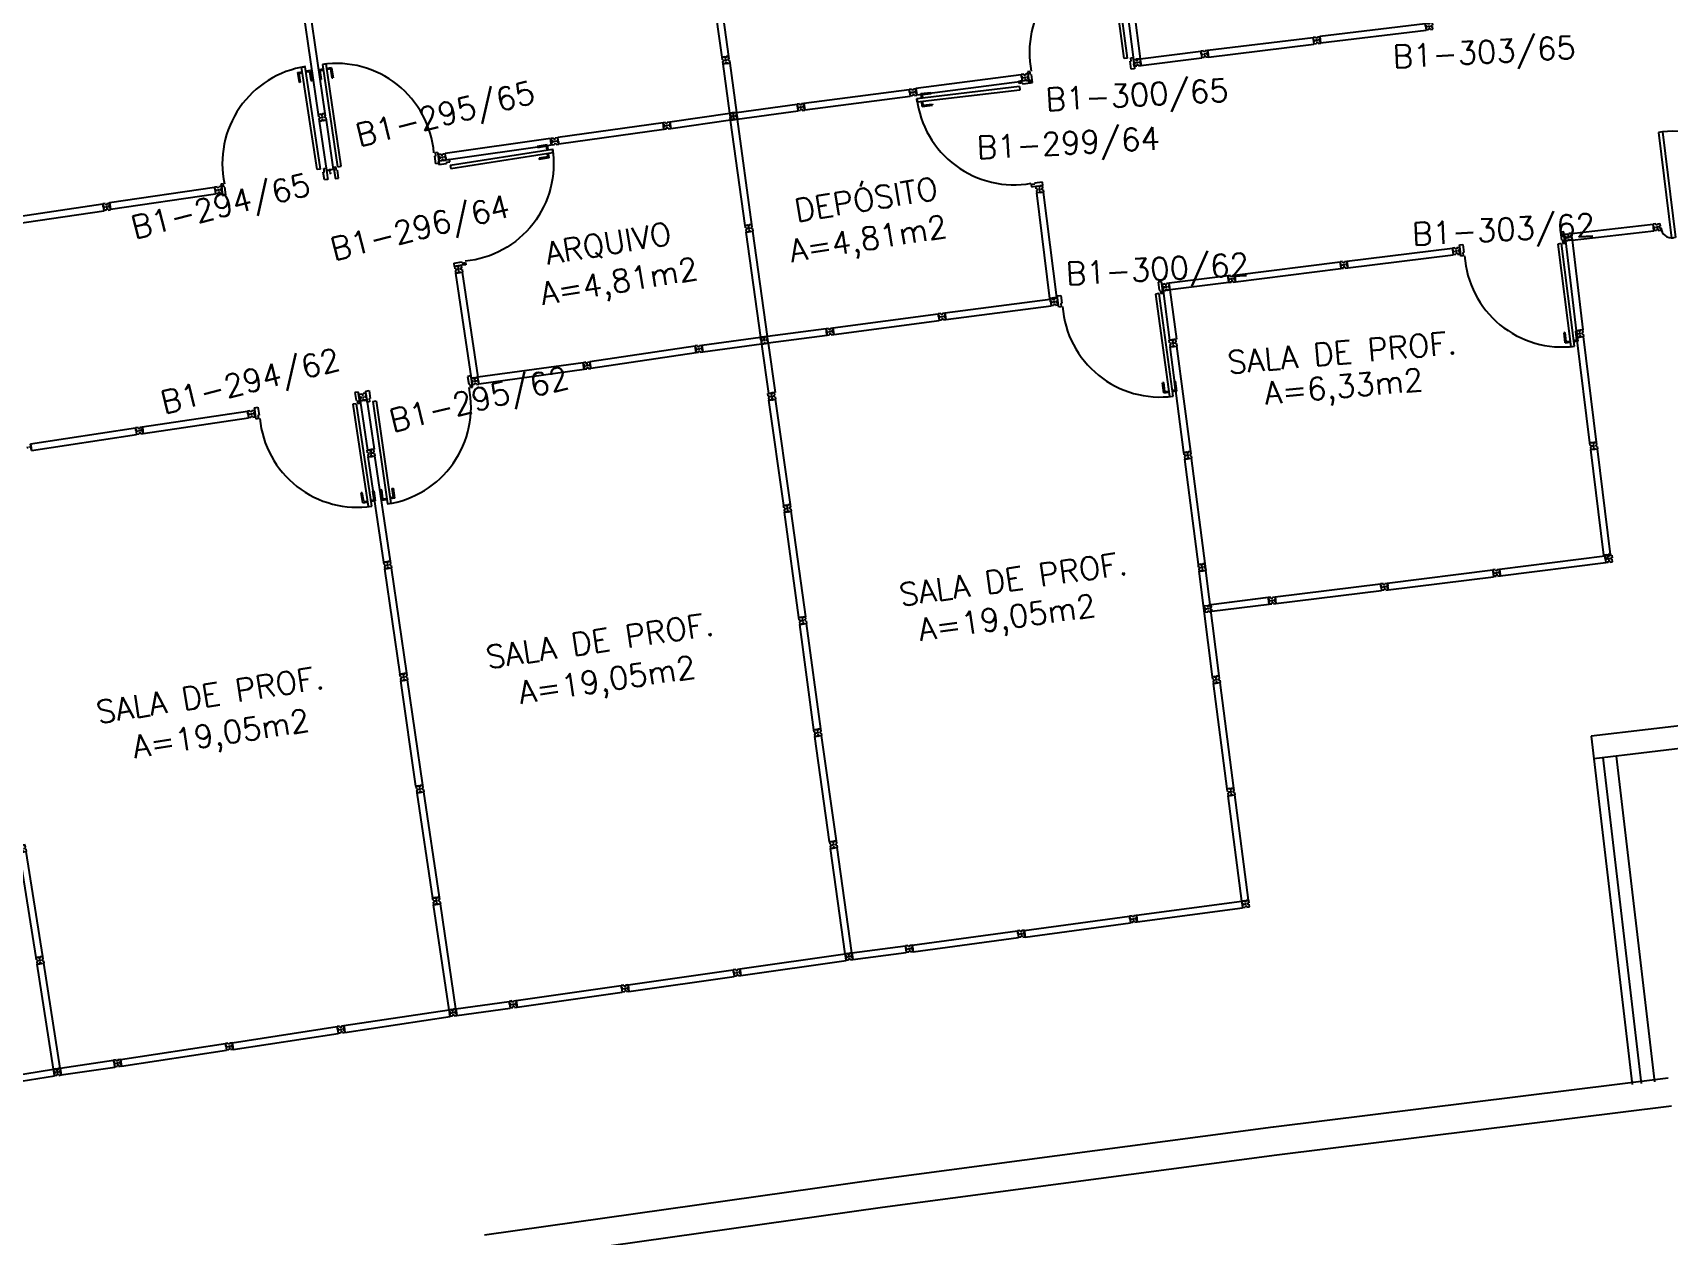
# Model space of a CAD drawing. Extents: x 26 to 324, y 73 to 188.
# Drawn here: x 116.57 to 131.03, y 157.9 to 168.53 of the extents above; entities that cross this region are included whole.
import ezdxf

# ---------------------------------------------------------------- set-up
doc = ezdxf.new("R2010")
doc.units = 0
doc.header["$LTSCALE"] = 0.01
doc.header["$MEASUREMENT"] = 0
doc.layers.get('0').update_dxf_attribs({"linetype": 'CONTINUOUS'})
for name, color, linetype in [('BANC', 2, 'CONTINUOUS'), ('DIV', 2, 'CONTINUOUS'), ('ESC', 1, 'CONTINUOUS'), ('TEXTO', 2, 'CONTINUOUS'), ('TEXTO-ENDEREÇO', 2, 'CONTINUOUS'), ('ÁREA', 2, 'CONTINUOUS')]:
    doc.layers.add(name, color=color, linetype=linetype)
doc.styles.add('UNB-100', font='simplex.shx', dxfattribs={"height": 0.2})
doc.styles.add('UNB-100-1', font='simplex.shx', dxfattribs={"height": 0.2})

# ---------------------------------------------------------------- blocks, each defined once
blk = doc.blocks.new('DIVMT-SLC')
for p, q in [((-0.03, 0.03), (-0.03, 0.006)), ((-0.008, 0.03), (-0.03, 0.03)), ((-0.0185, 0.006), (-0.03, 0.006)), ((-0.0185, -0.006), (-0.0185, 0.006)), ((-0.008, 0.03), (-0.008, 0.02)), ((-0.008, 0.02), (0.008, 0.02)), ((-0.0051, 0), (0.0051, 0)), ((0.0051, 0), (-0.0051, 0)), ((-0.0051, 0), (0.0051, 0)), ((0, -0.0051), (0, 0.0051)), ((0, 0.0051), (0, -0.0051)), ((0.008, 0.03), (0.008, 0.02)), ((0.008, 0.03), (0.03, 0.03)), ((0.0205, 0.006), (0.03, 0.006)), ((0.0205, -0.006), (0.0205, 0.006)), ((0.0205, 0.006), (0.0205, -0.006)), ((0.0205, 0.006), (0.03, 0.006)), ((0.97, 0.03), (0.03, 0.03)), ((0.03, 0.006), (0.03, 0.03)), ((0.03, -0.03), (0.03, 0.03)), ((0.03, -0.005), (0.03, 0.005)), ((0.97, -0.03), (0.97, 0.03)), ((0.97, 0.03), (0.97, 0.009)), ((0.97, 0.009), (0.97, 0.027)), ((0.9795, 0.006), (0.97, 0.006)), ((0.97, -0.005), (0.97, 0.005)), ((0.9795, 0.006), (0.9795, -0.006)), ((1.0051, 0), (0.9949, 0)), ((1, 0.0051), (1, -0.0051)), ((-0.0185, -0.006), (-0.03, -0.006)), ((-0.03, -0.03), (-0.03, -0.006)), ((-0.008, -0.03), (-0.03, -0.03)), ((-0.008, -0.03), (-0.008, -0.02)), ((-0.008, -0.02), (0.008, -0.02)), ((0.008, -0.03), (0.008, -0.02)), ((0.008, -0.03), (0.03, -0.03)), ((0.0205, -0.006), (0.03, -0.006)), ((0.0205, -0.006), (0.03, -0.006)), ((0.03, -0.006), (0.03, -0.03)), ((0.97, -0.03), (0.03, -0.03)), ((0.9795, -0.006), (0.97, -0.006)), ((0.97, -0.009), (0.97, -0.027))]:
    blk.add_line(p, q)
blk = doc.blocks.new('PDV2D-SLC')
at = {"layer": 'DIV'}
for p, q in [((0.03, 0.05), (0.06, 0.05)), ((0.03, 0.035), (0.03, 0.05)), ((0.03, -0.035), (0.03, 0.035)), ((0.06, 0.05), (0.06, -0.02)), ((0.941, 0.05), (0.941, -0.02)), ((0.971, 0.05), (0.941, 0.05)), ((0.971, 0.035), (0.971, 0.05)), ((0.971, -0.035), (0.971, 0.035)), ((0.03, -0.05), (0.03, -0.035)), ((0.05, -0.05), (0.03, -0.05)), ((0.05, -0.02), (0.06, -0.02)), ((0.05, -0.02), (0.05, -0.05)), ((0.079, -0.05), (0.109, -0.05)), ((0.079, -0.05), (0.079, -0.965)), ((0.109, -0.05), (0.109, -0.965)), ((0.951, -0.02), (0.941, -0.02)), ((0.951, -0.02), (0.951, -0.05)), ((0.951, -0.05), (0.971, -0.05)), ((0.971, -0.05), (0.971, -0.035)), ((0.109, -0.965), (0.079, -0.965))]:
    blk.add_line(p, q, dxfattribs=at)
at = {"layer": 'DIV', "color": 1}
for p, q in [((0.036, -0.925), (0.036, -0.835)), ((0.046, -0.835), (0.036, -0.835)), ((0.046, -0.915), (0.046, -0.835)), ((0.141, -0.915), (0.141, -0.835)), ((0.141, -0.835), (0.151, -0.835)), ((0.151, -0.925), (0.151, -0.835)), ((0.036, -0.925), (0.076, -0.925)), ((0.046, -0.915), (0.076, -0.915)), ((0.141, -0.915), (0.111, -0.915)), ((0.151, -0.925), (0.111, -0.925))]:
    blk.add_line(p, q, dxfattribs=at)
blk.add_arc((0.076, -0.1), 0.865, 270, 3.3214, dxfattribs=at)
blk = doc.blocks.new('MTT-SLC')
for p, q in [((-0.008, 0.03), (-0.03, 0.03)), ((-0.03, 0.03), (-0.03, 0.006)), ((-0.0185, 0.006), (-0.03, 0.006)), ((-0.0185, -0.006), (-0.0185, 0.006)), ((-0.008, 0.03), (-0.008, 0.02)), ((-0.008, 0.02), (0.008, 0.02)), ((-0.0051, 0), (0.0051, 0)), ((0, -0.0051), (0, 0.0051)), ((0.008, 0.03), (0.03, 0.03)), ((0.008, 0.03), (0.008, 0.02)), ((0.0205, -0.006), (0.0205, 0.006)), ((0.0205, 0.006), (0.03, 0.006)), ((0.03, 0.006), (0.03, 0.03)), ((-0.03, -0.03), (-0.03, -0.006)), ((-0.0185, -0.006), (-0.03, -0.006)), ((-0.008, -0.03), (-0.03, -0.03)), ((-0.008, -0.02), (0.008, -0.02)), ((-0.008, -0.03), (-0.008, -0.02)), ((0.008, -0.03), (0.008, -0.02)), ((0.008, -0.03), (0.03, -0.03)), ((0.0205, -0.006), (0.03, -0.006)), ((0.03, -0.006), (0.03, -0.03))]:
    blk.add_line(p, q)
blk = doc.blocks.new('MDIVMT-SLC')
for p, q in [((-0.03, 0.03), (-0.03, 0.006)), ((-0.008, 0.03), (-0.03, 0.03)), ((-0.0185, 0.006), (-0.03, 0.006)), ((-0.0185, -0.006), (-0.0185, 0.006)), ((-0.008, 0.03), (-0.008, 0.02)), ((-0.008, 0.02), (0.008, 0.02)), ((-0.0051, 0), (0.0051, 0)), ((-0.0051, 0), (0.0051, 0)), ((0, -0.0051), (0, 0.0051)), ((0, -0.0051), (0, 0.0051)), ((0.008, 0.03), (0.008, 0.02)), ((0.008, 0.03), (0.03, 0.03)), ((0.0205, 0.006), (0.03, 0.006)), ((0.0205, -0.006), (0.0205, 0.006)), ((0.0205, 0.006), (0.03, 0.006)), ((0.0205, -0.006), (0.0205, 0.006)), ((0.03, 0.03), (0.03, -0.03)), ((0.03, 0.03), (0.47, 0.03)), ((0.03, 0.006), (0.03, 0.03)), ((0.03, 0.009), (0.03, 0.027)), ((0.03, 0.005), (0.03, -0.005)), ((0.47, 0.03), (0.47, -0.03)), ((0.4795, 0.006), (0.47, 0.006)), ((0.47, 0.005), (0.47, -0.005)), ((0.4795, -0.006), (0.4795, 0.006)), ((0.4949, 0), (0.5051, 0)), ((0.5051, 0), (0.4949, 0)), ((0.5, -0.0051), (0.5, 0.0051)), ((-0.0185, -0.006), (-0.03, -0.006)), ((-0.03, -0.03), (-0.03, -0.006)), ((-0.008, -0.03), (-0.03, -0.03)), ((-0.008, -0.03), (-0.008, -0.02)), ((-0.008, -0.02), (0.008, -0.02)), ((0.008, -0.03), (0.008, -0.02)), ((0.008, -0.03), (0.03, -0.03)), ((0.0205, -0.006), (0.03, -0.006)), ((0.0205, -0.006), (0.03, -0.006)), ((0.03, -0.006), (0.03, -0.03)), ((0.03, -0.03), (0.03, -0.009)), ((0.03, -0.009), (0.03, -0.027)), ((0.03, -0.03), (0.47, -0.03)), ((0.4795, -0.006), (0.47, -0.006))]:
    blk.add_line(p, q)
blk = doc.blocks.new('PDV2E-SLC')
at = {"layer": 'DIV', "color": 1}
for p, q in [((0.023, 0.925), (0.063, 0.925)), ((0.023, 0.925), (0.023, 0.835)), ((0.033, 0.915), (0.063, 0.915)), ((0.033, 0.915), (0.033, 0.835)), ((0.138, 0.925), (0.097, 0.925)), ((0.128, 0.915), (0.097, 0.915)), ((0.128, 0.915), (0.128, 0.835)), ((0.138, 0.925), (0.138, 0.835)), ((0.033, 0.835), (0.023, 0.835)), ((0.128, 0.835), (0.137, 0.835))]:
    blk.add_line(p, q, dxfattribs=at)
at = {"layer": 'DIV'}
for p, q in [((0.065, 0.05), (0.065, 0.965)), ((0.095, 0.965), (0.065, 0.965)), ((0.095, 0.05), (0.095, 0.965)), ((0.049, 0.05), (0.029, 0.05)), ((0.029, 0.05), (0.029, 0.035)), ((0.029, 0.035), (0.029, -0.035)), ((0.049, 0.02), (0.049, 0.05)), ((0.049, 0.02), (0.059, 0.02)), ((0.059, -0.05), (0.059, 0.02)), ((0.065, 0.05), (0.095, 0.05)), ((0.928, -0.05), (0.928, 0.02)), ((0.938, 0.02), (0.928, 0.02)), ((0.938, 0.05), (0.958, 0.05)), ((0.938, 0.02), (0.938, 0.05)), ((0.958, 0.05), (0.958, 0.035)), ((0.958, 0.035), (0.958, -0.035)), ((0.029, -0.035), (0.029, -0.05)), ((0.029, -0.05), (0.059, -0.05)), ((0.958, -0.05), (0.928, -0.05)), ((0.958, -0.035), (0.958, -0.05))]:
    blk.add_line(p, q, dxfattribs=at)
at = {"layer": 'DIV', "color": 1}
blk.add_arc((0.062, 0.1), 0.865, 356.6786, 90, dxfattribs=at)
blk = doc.blocks.new('PDVDP-SLC')
for p, q in [((0.112, 0.84), (0.112, -0.1)), ((0.147, 0.84), (0.112, 0.84)), ((0.147, 0.84), (0.147, -0.1)), ((1.853, 0.84), (1.888, 0.84)), ((1.853, 0.84), (1.853, -0.1)), ((1.888, 0.84), (1.888, -0.1)), ((0.009, 0), (-0.009, 0)), ((0, -0.012), (0, 0.01)), ((0.147, -0.1), (0.112, -0.1))]:
    blk.add_line(p, q)
for centre, radius, start, end in [((0.148, -0.002), 0.843, 0, 90), ((1.853, -0.002), 0.843, 90, 180), ((0.131, 0), 0.101, 180, 270), ((1.87, 0), 0.101, 270, 0)]:
    blk.add_arc(centre, radius, start, end)
blk = doc.blocks.new('ESCBSL-SLC')
for p, q in [((0.005, 3.105), (4.007, 3.105)), ((0.005, 3.105), (0.005, 2.905)), ((4.007, 3.105), (4.007, 0.005)), ((0.005, 2.905), (4.007, 2.905)), ((0.254, 1.755), (0.254, 2.905)), ((0.504, 1.755), (0.504, 2.905)), ((0.754, 1.755), (0.754, 2.905)), ((1.004, 1.755), (1.004, 2.905)), ((1.254, 1.755), (1.254, 2.905)), ((1.504, 1.755), (1.504, 2.905)), ((1.754, 1.755), (1.754, 2.905)), ((2.004, 1.755), (2.004, 2.905)), ((2.254, 1.755), (2.254, 2.905)), ((2.504, 1.755), (2.504, 2.905)), ((3.807, 2.905), (3.807, 0.005)), ((3.927, 2.905), (3.927, 0.005)), ((0.102, 1.755), (2.702, 1.755)), ((0.102, 1.755), (0.102, 1.655)), ((2.702, 1.755), (2.702, 1.152)), ((0.102, 1.655), (2.602, 1.655)), ((0.254, 1.555), (0.254, 1.655)), ((0.504, 1.555), (0.504, 1.655)), ((0.754, 1.555), (0.754, 1.655)), ((1.004, 1.555), (1.004, 1.655)), ((1.254, 1.555), (1.254, 1.655)), ((1.504, 1.555), (1.504, 1.655)), ((1.754, 1.555), (1.754, 1.655)), ((2.004, 1.555), (2.004, 1.655)), ((2.254, 1.555), (2.254, 1.655)), ((2.504, 1.252), (2.504, 1.655)), ((2.602, 1.655), (2.602, 1.252)), ((0.254, 1.555), (0.747, 1.555)), ((0.747, 1.555), (1.533, 1.555)), ((1.468, 1.555), (1.745, 1.555)), ((1.745, 1.555), (2.504, 1.555)), ((0.254, 1.352), (2.504, 1.352)), ((0.254, 1.252), (0.254, 1.352)), ((0.504, 1.252), (0.504, 1.352)), ((0.754, 1.252), (0.754, 1.352)), ((1.004, 1.252), (1.004, 1.352)), ((1.254, 1.252), (1.254, 1.352)), ((1.504, 1.252), (1.504, 1.352)), ((1.754, 1.252), (1.754, 1.352)), ((2.004, 1.252), (2.004, 1.352)), ((2.254, 1.252), (2.254, 1.352)), ((0.102, 1.252), (2.602, 1.252)), ((0.102, 1.252), (0.102, 1.152)), ((0.102, 1.152), (2.702, 1.152)), ((0.254, 0.005), (0.254, 1.152)), ((0.504, 0.005), (0.504, 1.152)), ((0.754, 0.005), (0.754, 1.152)), ((1.004, 0.005), (1.004, 1.152)), ((1.254, 0.005), (1.254, 1.152)), ((1.504, 0.005), (1.504, 1.152)), ((1.754, 0.005), (1.754, 1.152)), ((2.004, 0.005), (2.004, 1.152)), ((2.254, 0.005), (2.254, 1.152)), ((2.504, 0.005), (2.504, 1.152))]:
    blk.add_line(p, q)

msp = doc.modelspace()

# ---------------------------------------------------------------- linework, layer by layer
at = {"layer": 'BANC'}
for p, q in [((131.029, 159.287), (127.537, 158.854)), ((131.059, 159.039), (127.568, 158.606)), ((127.535, 158.854), (124.047, 158.391)), ((127.568, 158.606), (124.08, 158.143)), ((124.045, 158.39), (120.561, 157.898)), ((124.08, 158.143), (120.596, 157.65))]:
    msp.add_line(p, q, dxfattribs=at)
at = {"layer": 'DIV'}
for p, q in [((126.918, 168.369), (126.896, 168.366)), ((126.918, 168.369), (126.919, 168.359)), ((126.934, 168.371), (126.955, 168.373)), ((126.934, 168.371), (126.935, 168.361)), ((126.955, 168.373), (126.958, 168.349)), ((126.328, 168.264), (126.338, 168.265)), ((126.333, 168.259), (126.332, 168.269)), ((126.352, 168.273), (126.362, 168.274)), ((126.354, 168.261), (126.352, 168.273)), ((126.354, 168.261), (126.363, 168.262)), ((126.359, 168.298), (126.896, 168.366)), ((126.359, 168.298), (126.366, 168.238)), ((126.361, 168.277), (126.359, 168.295)), ((126.362, 168.273), (126.363, 168.263)), ((126.363, 168.259), (126.366, 168.241)), ((126.366, 168.238), (126.363, 168.259)), ((126.366, 168.238), (126.903, 168.306)), ((126.896, 168.366), (126.903, 168.306)), ((126.899, 168.342), (126.896, 168.366)), ((126.908, 168.343), (126.899, 168.342)), ((126.908, 168.343), (126.899, 168.342)), ((126.899, 168.341), (126.9, 168.331)), ((126.91, 168.331), (126.9, 168.33)), ((126.91, 168.331), (126.9, 168.33)), ((126.9, 168.33), (126.903, 168.306)), ((126.925, 168.309), (126.903, 168.306)), ((126.91, 168.331), (126.908, 168.343)), ((126.908, 168.343), (126.91, 168.331)), ((126.935, 168.361), (126.919, 168.359)), ((126.934, 168.34), (126.924, 168.339)), ((126.924, 168.339), (126.934, 168.34)), ((126.934, 168.34), (126.924, 168.339)), ((126.94, 168.321), (126.924, 168.319)), ((126.925, 168.309), (126.924, 168.319)), ((126.93, 168.335), (126.929, 168.345)), ((126.929, 168.345), (126.93, 168.335)), ((126.941, 168.311), (126.94, 168.321)), ((126.941, 168.311), (126.963, 168.314)), ((126.947, 168.348), (126.958, 168.349)), ((126.947, 168.348), (126.948, 168.336)), ((126.948, 168.336), (126.96, 168.337)), ((126.963, 168.314), (126.96, 168.337)), ((122.199, 167.741), (122.729, 167.816)), ((122.729, 167.816), (122.737, 167.757)), ((122.742, 167.793), (122.732, 167.792)), ((122.732, 167.791), (122.734, 167.781)), ((122.743, 167.782), (122.742, 167.793)), ((122.768, 167.791), (122.758, 167.79)), ((122.758, 167.79), (122.768, 167.791)), ((122.758, 167.79), (122.768, 167.791)), ((122.763, 167.785), (122.762, 167.795)), ((122.763, 167.785), (122.762, 167.795)), ((122.782, 167.799), (122.792, 167.8)), ((122.784, 167.787), (122.782, 167.799)), ((122.789, 167.824), (123.325, 167.897)), ((122.789, 167.824), (122.796, 167.764)), ((122.791, 167.803), (122.789, 167.821)), ((122.792, 167.799), (122.793, 167.789)), ((122.796, 167.764), (123.333, 167.837)), ((123.347, 167.9), (123.325, 167.897)), ((123.328, 167.873), (123.325, 167.897)), ((123.325, 167.897), (123.333, 167.837)), ((123.337, 167.874), (123.328, 167.873)), ((123.337, 167.874), (123.328, 167.873)), ((123.328, 167.872), (123.329, 167.862)), ((123.339, 167.862), (123.33, 167.861)), ((123.339, 167.862), (123.33, 167.861)), ((123.33, 167.861), (123.333, 167.837)), ((123.354, 167.84), (123.333, 167.837)), ((123.337, 167.874), (123.339, 167.862)), ((123.339, 167.862), (123.337, 167.874)), ((123.347, 167.9), (123.348, 167.89)), ((123.364, 167.892), (123.348, 167.89)), ((123.369, 167.852), (123.353, 167.85)), ((123.354, 167.84), (123.353, 167.85)), ((123.364, 167.872), (123.354, 167.87)), ((123.354, 167.87), (123.364, 167.872)), ((123.364, 167.872), (123.354, 167.87)), ((123.358, 167.876), (123.359, 167.866)), ((123.359, 167.866), (123.358, 167.876)), ((123.363, 167.902), (123.385, 167.905)), ((123.363, 167.902), (123.364, 167.892)), ((123.37, 167.842), (123.369, 167.852)), ((123.37, 167.842), (123.392, 167.845)), ((123.376, 167.879), (123.388, 167.881)), ((123.376, 167.879), (123.378, 167.867)), ((123.378, 167.867), (123.389, 167.869)), ((123.385, 167.905), (123.388, 167.881)), ((123.392, 167.845), (123.389, 167.869)), ((122.161, 167.736), (122.14, 167.733)), ((122.14, 167.733), (122.143, 167.709)), ((122.154, 167.71), (122.143, 167.709)), ((122.156, 167.699), (122.144, 167.697)), ((122.148, 167.673), (122.144, 167.697)), ((122.17, 167.676), (122.148, 167.673)), ((122.156, 167.699), (122.154, 167.71)), ((122.161, 167.736), (122.163, 167.726)), ((122.163, 167.726), (122.179, 167.728)), ((122.168, 167.706), (122.178, 167.708)), ((122.168, 167.706), (122.178, 167.708)), ((122.168, 167.686), (122.184, 167.688)), ((122.17, 167.676), (122.168, 167.686)), ((122.174, 167.702), (122.173, 167.712)), ((122.174, 167.702), (122.173, 167.712)), ((122.177, 167.738), (122.199, 167.741)), ((122.177, 167.738), (122.179, 167.728)), ((122.185, 167.678), (122.184, 167.688)), ((122.185, 167.678), (122.207, 167.681)), ((122.193, 167.716), (122.202, 167.717)), ((122.193, 167.716), (122.202, 167.717)), ((122.194, 167.704), (122.193, 167.716)), ((122.194, 167.704), (122.193, 167.716)), ((122.194, 167.704), (122.204, 167.705)), ((122.194, 167.704), (122.204, 167.705)), ((122.202, 167.717), (122.199, 167.741)), ((122.199, 167.741), (122.207, 167.681)), ((122.202, 167.72), (122.199, 167.738)), ((122.202, 167.716), (122.204, 167.706)), ((122.204, 167.705), (122.207, 167.681)), ((122.204, 167.702), (122.207, 167.684)), ((122.207, 167.681), (122.204, 167.702)), ((122.207, 167.681), (122.737, 167.757)), ((122.743, 167.782), (122.734, 167.78)), ((122.784, 167.787), (122.793, 167.788)), ((122.796, 167.764), (122.794, 167.785)), ((122.794, 167.785), (122.796, 167.767)), ((130.173, 166.753), (130.897, 166.836)), ((130.918, 166.839), (130.897, 166.836)), ((130.899, 166.812), (130.897, 166.836)), ((130.903, 166.777), (130.897, 166.836)), ((130.909, 166.813), (130.899, 166.812)), ((130.909, 166.813), (130.899, 166.812)), ((130.9, 166.801), (130.899, 166.811)), ((130.91, 166.801), (130.901, 166.8)), ((130.91, 166.801), (130.901, 166.8)), ((130.901, 166.8), (130.903, 166.777)), ((130.925, 166.779), (130.903, 166.777)), ((130.91, 166.801), (130.909, 166.813)), ((130.909, 166.813), (130.91, 166.801)), ((130.918, 166.839), (130.92, 166.829)), ((130.935, 166.831), (130.92, 166.829)), ((130.94, 166.791), (130.924, 166.789)), ((130.925, 166.779), (130.924, 166.789)), ((130.935, 166.81), (130.925, 166.809)), ((130.925, 166.809), (130.935, 166.81)), ((130.935, 166.81), (130.925, 166.809)), ((130.93, 166.805), (130.929, 166.815)), ((130.929, 166.815), (130.93, 166.805)), ((130.934, 166.84), (130.956, 166.843)), ((130.934, 166.84), (130.935, 166.831)), ((130.941, 166.781), (130.94, 166.791)), ((130.941, 166.781), (130.963, 166.783)), ((130.947, 166.818), (130.959, 166.819)), ((130.949, 166.806), (130.947, 166.818)), ((130.949, 166.806), (130.96, 166.807)), ((130.956, 166.843), (130.959, 166.819)), ((130.963, 166.783), (130.96, 166.807)), ((130.113, 166.748), (130.137, 166.751)), ((130.116, 166.726), (130.113, 166.748)), ((130.116, 166.726), (130.126, 166.728)), ((130.118, 166.711), (130.128, 166.712)), ((130.118, 166.711), (130.12, 166.689)), ((130.18, 166.696), (130.12, 166.689)), ((130.144, 166.692), (130.12, 166.689)), ((130.12, 166.689), (130.141, 166.691)), ((130.12, 166.689), (130.214, 165.894)), ((130.141, 166.691), (130.123, 166.689)), ((130.126, 166.728), (130.128, 166.712)), ((130.138, 166.74), (130.137, 166.751)), ((130.138, 166.74), (130.15, 166.741)), ((130.141, 166.721), (130.152, 166.723)), ((130.141, 166.721), (130.152, 166.723)), ((130.142, 166.72), (130.152, 166.721)), ((130.143, 166.701), (130.155, 166.702)), ((130.143, 166.701), (130.155, 166.702)), ((130.143, 166.701), (130.144, 166.692)), ((130.143, 166.701), (130.144, 166.692)), ((130.155, 166.693), (130.145, 166.692)), ((130.146, 166.727), (130.147, 166.717)), ((130.146, 166.727), (130.147, 166.717)), ((130.146, 166.725), (130.147, 166.715)), ((130.173, 166.755), (130.149, 166.753)), ((130.15, 166.741), (130.149, 166.753)), ((130.155, 166.702), (130.156, 166.693)), ((130.155, 166.702), (130.156, 166.693)), ((130.156, 166.693), (130.18, 166.696)), ((130.159, 166.693), (130.177, 166.696)), ((130.175, 166.734), (130.165, 166.732)), ((130.165, 166.732), (130.167, 166.717)), ((130.166, 166.728), (130.176, 166.73)), ((130.166, 166.728), (130.168, 166.717)), ((130.177, 166.718), (130.167, 166.717)), ((130.168, 166.717), (130.177, 166.718)), ((130.175, 166.734), (130.173, 166.755)), ((130.173, 166.753), (130.176, 166.732)), ((130.18, 166.694), (130.173, 166.753)), ((130.176, 166.732), (130.173, 166.75)), ((130.177, 166.719), (130.176, 166.729)), ((130.177, 166.718), (130.18, 166.696)), ((130.178, 166.715), (130.18, 166.697)), ((130.18, 166.694), (130.903, 166.777)), ((130.18, 166.696), (130.273, 165.901)), ((127.136, 166.378), (126.615, 166.314)), ((127.158, 166.381), (127.136, 166.378)), ((127.139, 166.354), (127.136, 166.378)), ((127.143, 166.319), (127.136, 166.378)), ((127.136, 166.378), (127.138, 166.357)), ((127.138, 166.357), (127.136, 166.375)), ((127.148, 166.355), (127.139, 166.354)), ((127.148, 166.355), (127.139, 166.354)), ((127.14, 166.343), (127.139, 166.353)), ((127.15, 166.344), (127.14, 166.342)), ((127.15, 166.344), (127.14, 166.342)), ((127.148, 166.355), (127.15, 166.344)), ((127.148, 166.355), (127.15, 166.344)), ((127.158, 166.381), (127.159, 166.371)), ((127.175, 166.373), (127.159, 166.371)), ((127.174, 166.353), (127.164, 166.351)), ((127.174, 166.353), (127.164, 166.351)), ((127.169, 166.357), (127.17, 166.347)), ((127.169, 166.357), (127.17, 166.347)), ((127.173, 166.383), (127.195, 166.385)), ((127.173, 166.383), (127.175, 166.373)), ((127.187, 166.36), (127.198, 166.362)), ((127.187, 166.36), (127.188, 166.348)), ((127.188, 166.348), (127.2, 166.35)), ((127.195, 166.385), (127.198, 166.362)), ((127.203, 166.326), (127.2, 166.35)), ((126.594, 166.281), (126.584, 166.28)), ((126.584, 166.28), (126.594, 166.281)), ((126.589, 166.286), (126.59, 166.276)), ((126.609, 166.289), (126.618, 166.29)), ((126.609, 166.289), (126.61, 166.277)), ((126.61, 166.277), (126.62, 166.278)), ((126.623, 166.255), (126.615, 166.314)), ((126.62, 166.279), (126.618, 166.289)), ((127.143, 166.319), (126.623, 166.255)), ((127.14, 166.342), (127.143, 166.319)), ((127.14, 166.339), (127.143, 166.322)), ((127.165, 166.321), (127.143, 166.319)), ((127.179, 166.333), (127.164, 166.331)), ((127.165, 166.321), (127.164, 166.331)), ((127.181, 166.323), (127.179, 166.333)), ((127.181, 166.323), (127.203, 166.326)), ((123.582, 165.911), (123.062, 165.843)), ((123.604, 165.914), (123.582, 165.911)), ((123.582, 165.911), (123.584, 165.89)), ((123.59, 165.852), (123.582, 165.911)), ((123.585, 165.887), (123.582, 165.911)), ((123.604, 165.914), (123.605, 165.904)), ((123.619, 165.916), (123.641, 165.919)), ((123.619, 165.916), (123.621, 165.906)), ((123.641, 165.919), (123.644, 165.895)), ((122.461, 165.764), (122.482, 165.767)), ((122.482, 165.767), (123.002, 165.838)), ((122.486, 165.743), (122.482, 165.767)), ((122.482, 165.767), (122.491, 165.707)), ((122.491, 165.707), (123.01, 165.779)), ((123.002, 165.838), (123.01, 165.779)), ((123.015, 165.816), (123.005, 165.815)), ((123.005, 165.814), (123.007, 165.804)), ((123.016, 165.804), (123.007, 165.803)), ((123.016, 165.804), (123.015, 165.816)), ((123.041, 165.813), (123.031, 165.812)), ((123.031, 165.812), (123.041, 165.813)), ((123.031, 165.808), (123.041, 165.81)), ((123.041, 165.81), (123.031, 165.808)), ((123.037, 165.808), (123.035, 165.818)), ((123.035, 165.814), (123.037, 165.804)), ((123.056, 165.818), (123.065, 165.819)), ((123.056, 165.818), (123.057, 165.806)), ((123.057, 165.806), (123.067, 165.807)), ((123.07, 165.783), (123.062, 165.843)), ((123.066, 165.808), (123.065, 165.818)), ((123.59, 165.852), (123.07, 165.783)), ((123.584, 165.89), (123.582, 165.908)), ((123.594, 165.889), (123.585, 165.887)), ((123.594, 165.889), (123.585, 165.887)), ((123.586, 165.876), (123.585, 165.886)), ((123.596, 165.877), (123.586, 165.875)), ((123.596, 165.877), (123.586, 165.875)), ((123.586, 165.875), (123.59, 165.852)), ((123.587, 165.873), (123.589, 165.855)), ((123.611, 165.855), (123.59, 165.852)), ((123.594, 165.889), (123.596, 165.877)), ((123.594, 165.889), (123.596, 165.877)), ((123.621, 165.906), (123.605, 165.904)), ((123.62, 165.886), (123.61, 165.885)), ((123.62, 165.886), (123.61, 165.885)), ((123.626, 165.867), (123.61, 165.864)), ((123.611, 165.855), (123.61, 165.864)), ((123.615, 165.89), (123.616, 165.88)), ((123.615, 165.89), (123.616, 165.88)), ((123.627, 165.857), (123.626, 165.867)), ((123.627, 165.857), (123.649, 165.86)), ((123.633, 165.894), (123.644, 165.895)), ((123.633, 165.894), (123.635, 165.882)), ((123.635, 165.882), (123.646, 165.883)), ((123.649, 165.86), (123.646, 165.883)), ((130.273, 165.901), (130.214, 165.894)), ((130.239, 165.888), (130.238, 165.897)), ((130.249, 165.898), (130.239, 165.897)), ((130.239, 165.888), (130.251, 165.889)), ((130.242, 165.867), (130.252, 165.869)), ((130.248, 165.863), (130.247, 165.873)), ((130.247, 165.873), (130.248, 165.863)), ((130.251, 165.889), (130.25, 165.899)), ((122.445, 165.762), (122.423, 165.759)), ((122.423, 165.759), (122.426, 165.735)), ((122.438, 165.736), (122.426, 165.735)), ((122.439, 165.725), (122.428, 165.723)), ((122.431, 165.699), (122.428, 165.723)), ((122.453, 165.702), (122.431, 165.699)), ((122.439, 165.725), (122.438, 165.736)), ((122.445, 165.762), (122.446, 165.752)), ((122.446, 165.752), (122.462, 165.754)), ((122.452, 165.732), (122.462, 165.734)), ((122.452, 165.732), (122.462, 165.734)), ((122.452, 165.712), (122.467, 165.714)), ((122.453, 165.702), (122.452, 165.712)), ((122.457, 165.728), (122.456, 165.738)), ((122.457, 165.728), (122.456, 165.738)), ((122.461, 165.764), (122.462, 165.754)), ((122.469, 165.704), (122.467, 165.714)), ((122.469, 165.704), (122.491, 165.707)), ((122.476, 165.742), (122.486, 165.743)), ((122.476, 165.742), (122.486, 165.743)), ((122.478, 165.73), (122.476, 165.742)), ((122.478, 165.73), (122.476, 165.742)), ((122.478, 165.73), (122.487, 165.731)), ((122.478, 165.73), (122.487, 165.731)), ((122.485, 165.746), (122.483, 165.764)), ((122.486, 165.742), (122.487, 165.732)), ((122.487, 165.731), (122.491, 165.707)), ((122.488, 165.728), (122.49, 165.71)), ((122.491, 165.707), (122.488, 165.728)), ((126.902, 163.8), (126.913, 163.802)), ((126.913, 163.802), (126.902, 163.8)), ((126.907, 163.806), (126.908, 163.796)), ((126.927, 163.809), (126.937, 163.811)), ((126.927, 163.809), (126.929, 163.798)), ((126.929, 163.798), (126.938, 163.799)), ((126.941, 163.775), (126.934, 163.834)), ((126.938, 163.8), (126.937, 163.81)), ((127.492, 163.535), (126.986, 163.471)), ((127.493, 163.535), (126.986, 163.471)), ((127.5, 163.475), (126.994, 163.411)), ((127.515, 163.537), (127.493, 163.535)), ((127.496, 163.511), (127.493, 163.535)), ((127.5, 163.475), (127.493, 163.535)), ((127.493, 163.535), (127.495, 163.514)), ((127.495, 163.514), (127.493, 163.532)), ((127.505, 163.512), (127.496, 163.511)), ((127.505, 163.512), (127.496, 163.511)), ((127.497, 163.5), (127.496, 163.51)), ((127.506, 163.5), (127.497, 163.499)), ((127.506, 163.5), (127.497, 163.499)), ((127.497, 163.499), (127.5, 163.475)), ((127.497, 163.496), (127.5, 163.478)), ((127.522, 163.478), (127.5, 163.475)), ((127.505, 163.512), (127.506, 163.5)), ((127.505, 163.512), (127.506, 163.5)), ((127.515, 163.537), (127.516, 163.528)), ((127.532, 163.529), (127.516, 163.528)), ((127.531, 163.509), (127.521, 163.508)), ((127.531, 163.509), (127.521, 163.508)), ((127.536, 163.49), (127.521, 163.488)), ((127.522, 163.478), (127.521, 163.488)), ((127.525, 163.514), (127.527, 163.504)), ((127.525, 163.514), (127.527, 163.504)), ((127.53, 163.539), (127.552, 163.542)), ((127.53, 163.539), (127.532, 163.529)), ((127.538, 163.48), (127.536, 163.49)), ((127.538, 163.48), (127.559, 163.482)), ((127.544, 163.517), (127.555, 163.518)), ((127.544, 163.517), (127.545, 163.505)), ((127.545, 163.505), (127.557, 163.506)), ((127.552, 163.542), (127.555, 163.518)), ((127.559, 163.482), (127.557, 163.506)), ((123.81, 160.394), (124.283, 160.456)), ((124.305, 160.46), (124.283, 160.456)), ((124.283, 160.456), (124.291, 160.397)), ((124.286, 160.433), (124.283, 160.456)), ((124.296, 160.434), (124.286, 160.433)), ((124.296, 160.434), (124.286, 160.433)), ((124.286, 160.432), (124.288, 160.422)), ((124.297, 160.422), (124.288, 160.421)), ((124.297, 160.422), (124.288, 160.421)), ((124.288, 160.421), (124.291, 160.397)), ((124.297, 160.422), (124.296, 160.434)), ((124.296, 160.434), (124.297, 160.422)), ((124.305, 160.46), (124.306, 160.45)), ((124.322, 160.452), (124.306, 160.45)), ((124.322, 160.432), (124.312, 160.43)), ((124.312, 160.43), (124.322, 160.432)), ((124.322, 160.432), (124.312, 160.43)), ((124.328, 160.412), (124.312, 160.41)), ((124.318, 160.426), (124.316, 160.436)), ((124.316, 160.436), (124.318, 160.426)), ((124.321, 160.462), (124.342, 160.465)), ((124.321, 160.462), (124.322, 160.452)), ((124.329, 160.402), (124.328, 160.412)), ((124.334, 160.439), (124.346, 160.441)), ((124.334, 160.439), (124.336, 160.428)), ((124.336, 160.428), (124.347, 160.429)), ((124.342, 160.465), (124.346, 160.441)), ((124.351, 160.405), (124.347, 160.429)), ((123.779, 160.36), (123.789, 160.361)), ((123.785, 160.355), (123.783, 160.365)), ((123.803, 160.369), (123.813, 160.37)), ((123.805, 160.357), (123.803, 160.369)), ((123.805, 160.357), (123.815, 160.359)), ((123.81, 160.394), (123.818, 160.335)), ((123.812, 160.373), (123.81, 160.391)), ((123.813, 160.369), (123.814, 160.359)), ((123.815, 160.356), (123.818, 160.338)), ((123.818, 160.335), (123.815, 160.356)), ((123.818, 160.335), (124.291, 160.397)), ((124.313, 160.4), (124.291, 160.397)), ((124.313, 160.4), (124.312, 160.41)), ((124.329, 160.402), (124.351, 160.405)), ((120.276, 159.864), (120.286, 159.866)), ((120.282, 159.86), (120.281, 159.87)), ((120.301, 159.874), (120.31, 159.875)), ((120.303, 159.862), (120.301, 159.874)), ((120.303, 159.862), (120.312, 159.864)), ((120.307, 159.899), (120.779, 159.965)), ((120.307, 159.899), (120.316, 159.84)), ((120.31, 159.878), (120.307, 159.896)), ((120.31, 159.874), (120.312, 159.864)), ((120.312, 159.861), (120.315, 159.843)), ((120.316, 159.84), (120.312, 159.861)), ((120.316, 159.84), (120.788, 159.906)), ((120.801, 159.969), (120.779, 159.965)), ((120.779, 159.965), (120.788, 159.906)), ((120.783, 159.942), (120.779, 159.965)), ((120.792, 159.943), (120.783, 159.942)), ((120.792, 159.943), (120.783, 159.942)), ((120.783, 159.941), (120.785, 159.931)), ((120.794, 159.931), (120.785, 159.93)), ((120.794, 159.931), (120.785, 159.93)), ((120.785, 159.93), (120.788, 159.906)), ((120.81, 159.909), (120.788, 159.906)), ((120.794, 159.931), (120.792, 159.943)), ((120.792, 159.943), (120.794, 159.931)), ((120.801, 159.969), (120.803, 159.959)), ((120.819, 159.961), (120.803, 159.959)), ((120.819, 159.941), (120.809, 159.939)), ((120.809, 159.939), (120.819, 159.941)), ((120.819, 159.941), (120.809, 159.939)), ((120.824, 159.922), (120.809, 159.919)), ((120.81, 159.909), (120.809, 159.919)), ((120.814, 159.935), (120.813, 159.945)), ((120.813, 159.945), (120.814, 159.935)), ((120.817, 159.971), (120.839, 159.974)), ((120.817, 159.971), (120.819, 159.961)), ((120.826, 159.912), (120.824, 159.922)), ((120.826, 159.912), (120.848, 159.915)), ((120.831, 159.949), (120.842, 159.951)), ((120.831, 159.949), (120.833, 159.937)), ((120.833, 159.937), (120.844, 159.939)), ((120.839, 159.974), (120.842, 159.951)), ((120.848, 159.915), (120.844, 159.939)), ((116.808, 159.374), (117.28, 159.445)), ((117.302, 159.448), (117.28, 159.445)), ((117.28, 159.445), (117.29, 159.385)), ((117.284, 159.421), (117.28, 159.445)), ((117.293, 159.422), (117.284, 159.421)), ((117.293, 159.422), (117.284, 159.421)), ((117.284, 159.42), (117.286, 159.41)), ((117.295, 159.411), (117.286, 159.409)), ((117.295, 159.411), (117.286, 159.409)), ((117.286, 159.409), (117.29, 159.385)), ((117.295, 159.411), (117.293, 159.422)), ((117.293, 159.422), (117.295, 159.411)), ((117.302, 159.448), (117.304, 159.438)), ((117.319, 159.441), (117.304, 159.438)), ((117.32, 159.421), (117.31, 159.419)), ((117.31, 159.419), (117.32, 159.421)), ((117.32, 159.421), (117.31, 159.419)), ((117.326, 159.401), (117.31, 159.399)), ((117.315, 159.415), (117.314, 159.425)), ((117.314, 159.425), (117.315, 159.415)), ((117.318, 159.451), (117.34, 159.454)), ((117.318, 159.451), (117.319, 159.441)), ((117.327, 159.391), (117.326, 159.401)), ((117.332, 159.429), (117.343, 159.43)), ((117.332, 159.429), (117.334, 159.417)), ((117.334, 159.417), (117.345, 159.418)), ((117.34, 159.454), (117.343, 159.43)), ((117.349, 159.395), (117.345, 159.418)), ((116.778, 159.339), (116.788, 159.341)), ((116.784, 159.335), (116.782, 159.345)), ((116.802, 159.349), (116.812, 159.351)), ((116.804, 159.337), (116.802, 159.349)), ((116.804, 159.337), (116.814, 159.339)), ((116.808, 159.374), (116.818, 159.315)), ((116.811, 159.354), (116.809, 159.371)), ((116.812, 159.35), (116.814, 159.34)), ((116.814, 159.336), (116.817, 159.318)), ((116.818, 159.315), (116.814, 159.336)), ((116.818, 159.315), (117.29, 159.385)), ((117.311, 159.389), (117.29, 159.385)), ((117.311, 159.389), (117.31, 159.399)), ((117.327, 159.391), (117.349, 159.395))]:
    msp.add_line(p, q, dxfattribs=at)

# ---------------------------------------------------------------- block references
for name, p, rotation in [('DIVMT-SLC', (122.559, 169.276), 277.8357891157431), ('PDV2D-SLC', (126.333, 168.264), 187.7176117476949), ('DIVMT-SLC', (118.981, 168.77), 278.3235974490764), ('MDIVMT-SLC', (126.27, 168.76), 277.2610465976407), ('DIVMT-SLC', (128.914, 168.585), 186.8788695165031), ('PDV2E-SLC', (119.205, 167.284), 8.313753606773414), ('DIVMT-SLC', (127.922, 168.461), 186.9822163252502), ('PDV2D-SLC', (119.197, 167.286), 188.6932117476949), ('MDIVMT-SLC', (122.695, 168.286), 277.748854930974), ('MTT-SLC', (126.333, 168.264), 7.315051221047248), ('DIVMT-SLC', (125.341, 168.133), 187.3666695165031), ('PDV2D-SLC', (125.333, 168.136), 276.8194830104586), ('DIVMT-SLC', (124.35, 168.001), 187.4700163252503), ('MDIVMT-SLC', (119.125, 167.781), 278.2366632643074), ('DIVMT-SLC', (122.763, 167.79), 277.8357891157431), ('MTT-SLC', (122.763, 167.79), 7.802851221047272), ('PDVDP-SLC', (130.934, 166.799), 6.937288744201109), ('DIVMT-SLC', (121.183, 167.568), 7.969154392854736), ('DIVMT-SLC', (120.188, 167.427), 8.058426556045656), ('DIVMT-SLC', (118.208, 167.138), 188.3422695165031), ('DIVMT-SLC', (117.219, 166.989), 188.4456163252503), ('DIVMT-SLC', (122.899, 166.8), 278.0153319215374), ('PDV2E-SLC', (130.14, 166.722), 187.1861210881017), ('DIVMT-SLC', (128.161, 166.476), 187.107557091011), ('DIVMT-SLC', (129.154, 166.598), 186.9988643700644), ('DIVMT-SLC', (120.331, 166.438), 278.5031402548708), ('PDV2E-SLC', (126.583, 166.28), 187.6739210881017), ('MDIVMT-SLC', (126.589, 166.281), 277.3947761808071), ('DIVMT-SLC', (125.598, 166.148), 187.4866643700644), ('DIVMT-SLC', (124.607, 166.018), 187.595357091011), ('MDIVMT-SLC', (123.036, 165.809), 277.8825845141404), ('DIVMT-SLC', (126.649, 165.784), 277.5275235882041), ('DIVMT-SLC', (130.247, 165.868), 277.0397152548708), ('DIVMT-SLC', (121.468, 165.586), 8.43720231632096), ('PDV2D-SLC', (119.487, 165.307), 8.17065509632525), ('DIVMT-SLC', (120.477, 165.448), 7.925813039210589), ('PDV2E-SLC', (119.481, 165.307), 188.6495210881017), ('MDIVMT-SLC', (119.487, 165.307), 278.3703928474737), ('DIVMT-SLC', (123.101, 165.313), 278.0153319215374), ('DIVMT-SLC', (118.498, 165.158), 188.4622643700644), ('DIVMT-SLC', (117.509, 165.01), 188.5709570910109), ('DIVMT-SLC', (130.37, 164.876), 277.0397152548708), ('DIVMT-SLC', (119.556, 164.812), 278.5031402548708), ('DIVMT-SLC', (126.78, 164.793), 277.2990458919032), ('DIVMT-SLC', (123.24, 164.323), 277.7868542252365), ('DIVMT-SLC', (130.503, 163.877), 187.1144106208173), ('DIVMT-SLC', (119.704, 163.823), 278.2746625585699), ('DIVMT-SLC', (126.907, 163.801), 277.1554725855575), ('DIVMT-SLC', (129.511, 163.753), 187.1090319889523), ('DIVMT-SLC', (128.519, 163.63), 186.9495143293627), ('MTT-SLC', (126.96, 163.437), 277.5275235882041), ('DIVMT-SLC', (123.375, 163.332), 277.6432809188909), ('DIVMT-SLC', (119.847, 162.833), 278.1310892522242), ('DIVMT-SLC', (127.032, 162.809), 277.4898455406266), ('DIVMT-SLC', (123.508, 162.341), 277.9776538739599), ('DIVMT-SLC', (119.989, 161.843), 278.4654622072932), ('DIVMT-SLC', (127.162, 161.817), 277.3895391082074), ('DIVMT-SLC', (116.474, 161.316), 278.9532705406265), ('DIVMT-SLC', (123.647, 161.351), 277.8773474415407), ('DIVMT-SLC', (120.136, 160.854), 278.365155774874), ('DIVMT-SLC', (127.291, 160.826), 187.5492496527135), ('DIVMT-SLC', (126.299, 160.694), 187.7435354532434), ('DIVMT-SLC', (125.308, 160.563), 187.6547647575261), ('DIVMT-SLC', (116.629, 160.328), 278.8529641082073), ('DIVMT-SLC', (123.784, 160.36), 188.0370496527135), ('MTT-SLC', (123.784, 160.36), 7.573256325960298), ('DIVMT-SLC', (122.794, 160.22), 188.2313354532433), ('DIVMT-SLC', (121.804, 160.08), 188.1425647575261), ('DIVMT-SLC', (120.281, 159.865), 188.5248496527135), ('MTT-SLC', (120.281, 159.865), 8.06105632596032), ('DIVMT-SLC', (119.292, 159.717), 188.7191354532434), ('DIVMT-SLC', (118.304, 159.568), 188.6303647575261), ('DIVMT-SLC', (116.783, 159.34), 189.0126496527135), ('MTT-SLC', (116.783, 159.34), 8.548856325960294)]:
    msp.add_blockref(name, p, dxfattribs=dict(at, rotation=rotation))
at = {"layer": 'DIV', "xscale": -1}
for name, p, rotation in [('PDV2D-SLC', (120.196, 167.429), 98.8553729191137), ('DIVMT-SLC', (125.47, 167.145), 97.17171567470149)]:
    msp.add_blockref(name, p, dxfattribs=dict(at, rotation=rotation))
at = {"layer": 'DIV', "xscale": 0.008351128563390375, "yscale": -0.004051456008483001, "zscale": 0.008351128563390375, "rotation": 339.9999999999999}
msp.add_blockref('DIVMT-SLC', (119.197, 167.286), dxfattribs=at)
at = {"layer": 'ESC', "xscale": -1, "rotation": 6.711842148510287}
msp.add_blockref('ESCBSL-SLC', (134.69, 159.694), dxfattribs=at)

# ---------------------------------------------------------------- texts
at = {"layer": 'TEXTO', "style": 'UNB-100'}
for s, rotation, p in [('DEPÓSITO', 9.1405, (123.321, 166.855)), ('ARQUIVO', 9.365, (121.117, 166.477)), ('SALA DE PROF.', 5.0175, (127.14, 165.513)), ('SALA DE PROF.', 7.9944, (124.244, 163.459)), ('SALA DE PROF.', 8.4603, (120.59, 162.906)), ('SALA DE PROF.', 8.8457, (117.145, 162.42))]:
    msp.add_text(s, height=0.2, rotation=rotation, dxfattribs=at).set_placement(p)
at = {"layer": 'TEXTO-ENDEREÇO', "style": 'UNB-100-1'}
for s, rotation, p in [('B1-303/65', 3.0253, (128.598, 168.216)), ('B1-295/65', 14.0866, (119.452, 167.519)), ('B1-300/65', 3.0253, (125.528, 167.837)), ('B1-299/64', 3.0253, (124.92, 167.412)), ('B1-294/65', 14.0866, (117.466, 166.704)), ('B1-296/64', 14.0866, (119.229, 166.512)), ('B1-303/62', 3.0253, (128.769, 166.647)), ('B1-300/62', 3.0253, (125.708, 166.297)), ('B1-294/62', 14.0866, (117.727, 165.157)), ('B1-295/62', 14.0866, (119.75, 164.996))]:
    msp.add_text(s, height=0.2, rotation=rotation, dxfattribs=at).set_placement(p)
at = {"layer": 'ÁREA', "style": 'UNB-100'}
for s, rotation, p in [('A=4,81m2', 9.1405, (123.275, 166.499)), ('A=4,81m2', 9.365, (121.073, 166.121)), ('A=6,33m2', 5.0175, (127.468, 165.242)), ('A=19,05m2', 7.9944, (124.415, 163.151)), ('A=19,05m2', 8.4603, (120.879, 162.595)), ('A=19,05m2', 8.8457, (117.466, 162.114))]:
    msp.add_text(s, height=0.2, rotation=rotation, dxfattribs=at).set_placement(p)

doc.saveas('drawing.dxf')
